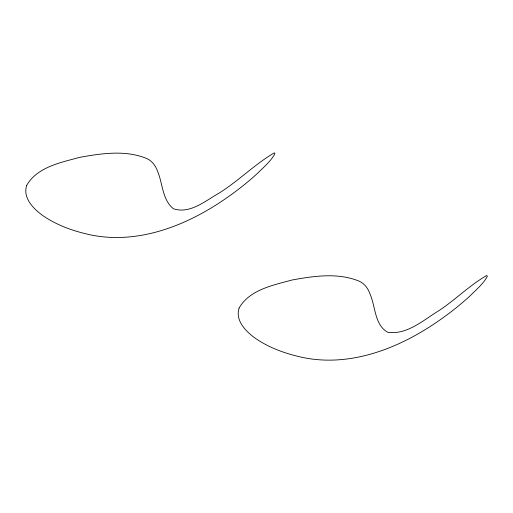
<?xml version="1.0" encoding="UTF-8"?>
<svg xmlns="http://www.w3.org/2000/svg" width="513" height="513" viewBox="0 0 513 513"><rect width="100%" height="100%" fill="white"/><g stroke="black" fill="none" stroke-linecap="round" stroke-linejoin="round"><path stroke-width="0.77" d="M26.65 185.443C22.649 197.903 33.332 208.695 42.547 215.383C55.289 224.277 70.005 229.92 85.036 233.601C135.438 246.464 187.354 225.797 228.214 196.812A399.454 230.619 0 0 0 257.718 173.15C263.778 167.026 270.781 161.377 274.93 153.695L274.32 152.829C254.615 164.359 238.301 181.14 218.852 193.247C205.36 200.833 189.752 214.383 173.368 208.714C162.249 199.807 162.833 183.789 157.664 171.522C155.824 166.071 152.29 161.082 146.91 158.6C125.64 149.764 101.645 153.374 79.662 157.363C60.746 162.563 37.167 167.001 26.65 185.443M239.071 308.089C235.069 320.542 245.759 331.334 254.967 338.029C267.715 346.923 282.432 352.566 297.457 356.24C347.865 369.103 399.774 348.436 440.635 319.452A399.454 230.619 0 0 0 470.139 295.789C476.205 289.672 483.201 284.022 487.35 276.334L486.741 275.468C469.504 285.363 455.268 299.919 438.615 310.833C423.257 320.227 406.937 335.104 387.706 332.283C374.65 324.941 375.631 307.293 370.367 294.924C368.52 289.204 365.006 283.824 359.337 281.246C338.061 272.403 314.065 276.02 292.083 280.002C273.173 285.202 249.594 289.64 239.071 308.089"/></g></svg>
